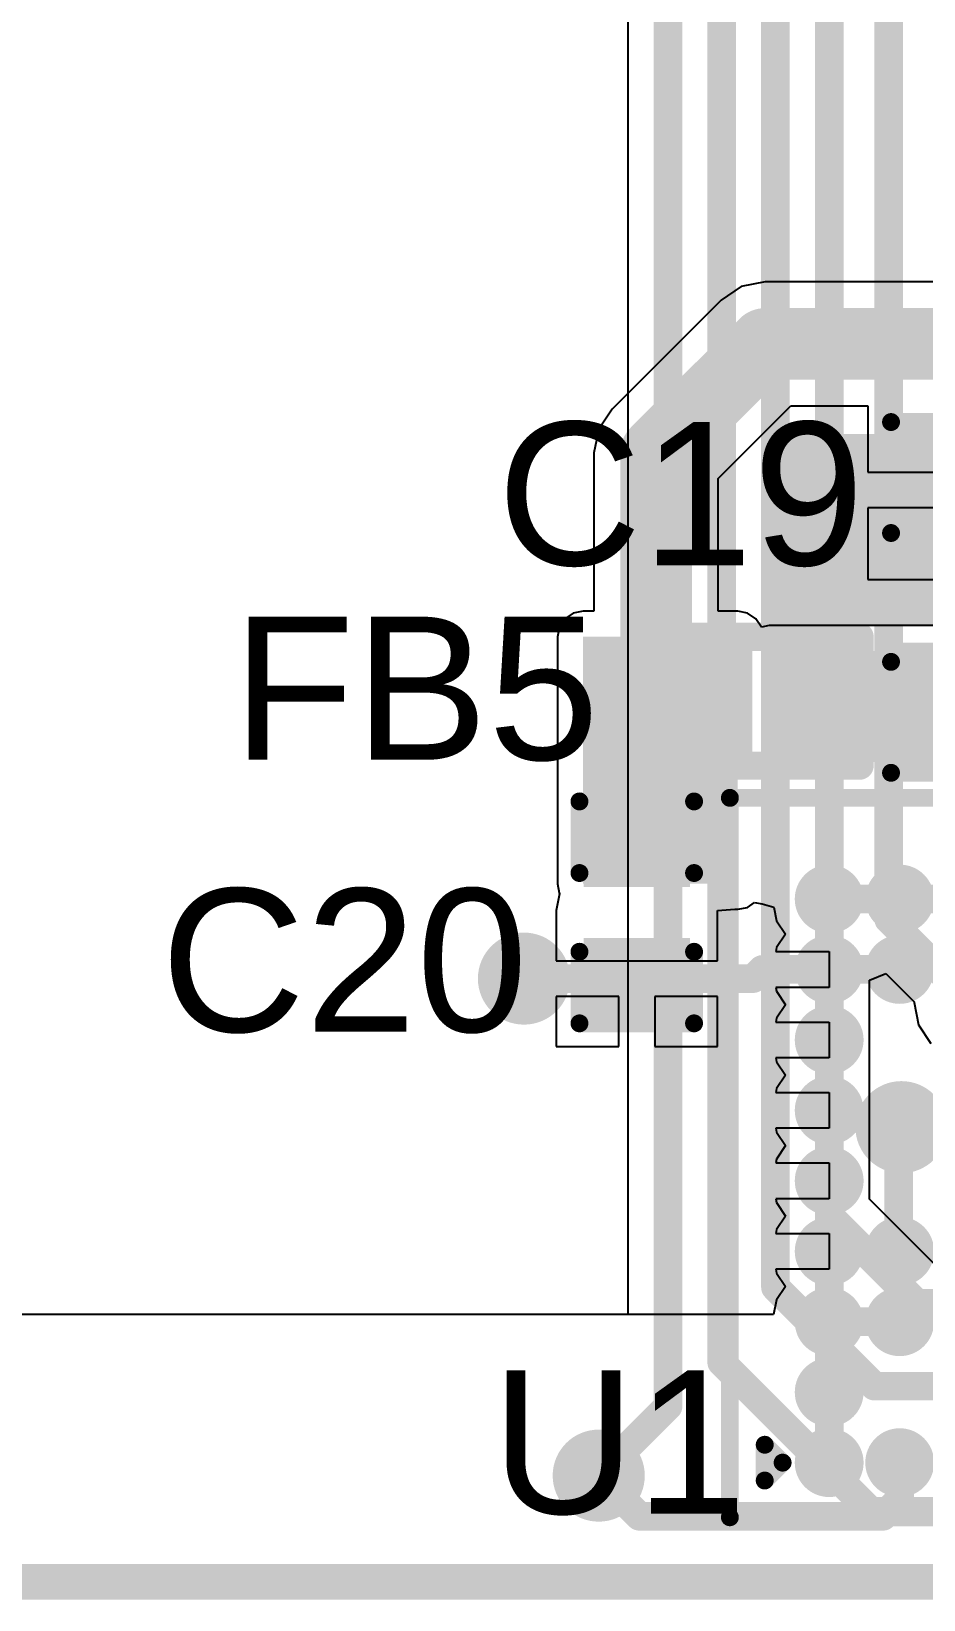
# Model space of a CAD drawing. Header units: millimetres. Extents: x -0.31 to 1.46, y -0.34 to 2.98.
# Drawn here: x 0.3046 to 0.5537, y -0.3396 to 0.0985 of the extents above; entities that cross this region are included whole.
import ezdxf

# ---------------------------------------------------------------- set-up
doc = ezdxf.new("R2010")
doc.units = ezdxf.units.MM
doc.header["$MEASUREMENT"] = 0
for name, color, linetype in [('BottomLayer', 5, 'Continuous'), ('BottomSolder', 6, 'Continuous'), ('Mechanical2', 216, 'Continuous'), ('TopLayer', 1, 'Continuous'), ('TopOverlay', 2, 'Continuous'), ('TopPaste', 8, 'Continuous'), ('TopSolder', 216, 'Continuous'), ('ViaHoleLayer', 16, 'Continuous')]:
    doc.layers.add(name, color=color, linetype=linetype)
doc.styles.add('Arial', font='', dxfattribs={"height": 0.2})
doc.styles.get('Arial').set_extended_font_data('Arial')

# ---------------------------------------------------------------- blocks, each defined once
blk = doc.blocks.new('_____2____40_16')
at = {"layer": 'TopLayer'}
h = blk.add_hatch(color=1, dxfattribs=at)
edge = h.paths.add_edge_path()
edge.add_arc((-0.10827, 0.07874), 0.00561, 0, 360)
h = blk.add_hatch(color=1, dxfattribs=at)
edge = h.paths.add_edge_path()
edge.add_arc((-0.08858, 0.07874), 0.00561, 0, 360)
h = blk.add_hatch(color=1, dxfattribs=at)
edge = h.paths.add_edge_path()
edge.add_arc((-0.0689, 0.07874), 0.00561, 0, 360)
h = blk.add_hatch(color=1, dxfattribs=at)
edge = h.paths.add_edge_path()
edge.add_arc((-0.04921, 0.07874), 0.00561, 0, 360)
h = blk.add_hatch(color=1, dxfattribs=at)
edge = h.paths.add_edge_path()
edge.add_arc((-0.02953, 0.07874), 0.00561, 0, 360)
h = blk.add_hatch(color=1, dxfattribs=at)
edge = h.paths.add_edge_path()
edge.add_arc((-0.00984, 0.07874), 0.00561, 0, 360)
h = blk.add_hatch(color=1, dxfattribs=at)
edge = h.paths.add_edge_path()
edge.add_arc((0.00984, 0.07874), 0.00561, 0, 360)
h = blk.add_hatch(color=1, dxfattribs=at)
edge = h.paths.add_edge_path()
edge.add_arc((0.02953, 0.07874), 0.00561, 0, 360)
h = blk.add_hatch(color=1, dxfattribs=at)
edge = h.paths.add_edge_path()
edge.add_arc((0.04921, 0.07874), 0.00561, 0, 360)
h = blk.add_hatch(color=1, dxfattribs=at)
edge = h.paths.add_edge_path()
edge.add_arc((0.0689, 0.07874), 0.00561, 0, 360)
h = blk.add_hatch(color=1, dxfattribs=at)
edge = h.paths.add_edge_path()
edge.add_arc((0.08858, 0.07874), 0.00561, 0, 360)
h = blk.add_hatch(color=1, dxfattribs=at)
edge = h.paths.add_edge_path()
edge.add_arc((0.10827, 0.07874), 0.00561, 0, 360)
h = blk.add_hatch(color=1, dxfattribs=at)
edge = h.paths.add_edge_path()
edge.add_arc((-0.10827, 0.05906), 0.00561, 0, 360)
h = blk.add_hatch(color=1, dxfattribs=at)
edge = h.paths.add_edge_path()
edge.add_arc((-0.08858, 0.05906), 0.00561, 0, 360)
h = blk.add_hatch(color=1, dxfattribs=at)
edge = h.paths.add_edge_path()
edge.add_arc((-0.10827, 0.03937), 0.00561, 0, 360)
h = blk.add_hatch(color=1, dxfattribs=at)
edge = h.paths.add_edge_path()
edge.add_arc((0.10827, 0.03937), 0.00561, 0, 360)
h = blk.add_hatch(color=1, dxfattribs=at)
edge = h.paths.add_edge_path()
edge.add_arc((-0.10827, 0.01969), 0.00561, 0, 360)
h = blk.add_hatch(color=1, dxfattribs=at)
edge = h.paths.add_edge_path()
edge.add_arc((0.10827, 0.01969), 0.00561, 0, 360)
h = blk.add_hatch(color=1, dxfattribs=at)
edge = h.paths.add_edge_path()
edge.add_arc((-0.10827, 0), 0.00561, 0, 360)
h = blk.add_hatch(color=1, dxfattribs=at)
edge = h.paths.add_edge_path()
edge.add_arc((0.10827, 0), 0.00561, 0, 360)
h = blk.add_hatch(color=1, dxfattribs=at)
edge = h.paths.add_edge_path()
edge.add_arc((-0.10827, -0.01969), 0.00561, 0, 360)
h = blk.add_hatch(color=1, dxfattribs=at)
edge = h.paths.add_edge_path()
edge.add_arc((-0.08858, -0.01969), 0.00561, 0, 360)
h = blk.add_hatch(color=1, dxfattribs=at)
edge = h.paths.add_edge_path()
edge.add_arc((0.10827, -0.01969), 0.00561, 0, 360)
h = blk.add_hatch(color=1, dxfattribs=at)
edge = h.paths.add_edge_path()
edge.add_arc((-0.10827, -0.03937), 0.00561, 0, 360)
h = blk.add_hatch(color=1, dxfattribs=at)
edge = h.paths.add_edge_path()
edge.add_arc((-0.08858, -0.03937), 0.00561, 0, 360)
h = blk.add_hatch(color=1, dxfattribs=at)
edge = h.paths.add_edge_path()
edge.add_arc((0.10827, -0.03937), 0.00561, 0, 360)
h = blk.add_hatch(color=1, dxfattribs=at)
edge = h.paths.add_edge_path()
edge.add_arc((-0.10827, -0.05906), 0.00561, 0, 360)
h = blk.add_hatch(color=1, dxfattribs=at)
edge = h.paths.add_edge_path()
edge.add_arc((0.10827, -0.05906), 0.00561, 0, 360)
h = blk.add_hatch(color=1, dxfattribs=at)
edge = h.paths.add_edge_path()
edge.add_arc((-0.10827, -0.07874), 0.00561, 0, 360)
h = blk.add_hatch(color=1, dxfattribs=at)
edge = h.paths.add_edge_path()
edge.add_arc((-0.08858, -0.07874), 0.00561, 0, 360)
h = blk.add_hatch(color=1, dxfattribs=at)
edge = h.paths.add_edge_path()
edge.add_arc((-0.0689, -0.07874), 0.00561, 0, 360)
h = blk.add_hatch(color=1, dxfattribs=at)
edge = h.paths.add_edge_path()
edge.add_arc((-0.04921, -0.07874), 0.00561, 0, 360)
h = blk.add_hatch(color=1, dxfattribs=at)
edge = h.paths.add_edge_path()
edge.add_arc((-0.02953, -0.07874), 0.00561, 0, 360)
h = blk.add_hatch(color=1, dxfattribs=at)
edge = h.paths.add_edge_path()
edge.add_arc((-0.00984, -0.07874), 0.00561, 0, 360)
h = blk.add_hatch(color=1, dxfattribs=at)
edge = h.paths.add_edge_path()
edge.add_arc((0.00984, -0.07874), 0.00561, 0, 360)
h = blk.add_hatch(color=1, dxfattribs=at)
edge = h.paths.add_edge_path()
edge.add_arc((0.02953, -0.07874), 0.00561, 0, 360)
h = blk.add_hatch(color=1, dxfattribs=at)
edge = h.paths.add_edge_path()
edge.add_arc((0.04921, -0.07874), 0.00561, 0, 360)
h = blk.add_hatch(color=1, dxfattribs=at)
edge = h.paths.add_edge_path()
edge.add_arc((0.0689, -0.07874), 0.00561, 0, 360)
h = blk.add_hatch(color=1, dxfattribs=at)
edge = h.paths.add_edge_path()
edge.add_arc((0.08858, -0.07874), 0.00561, 0, 360)
h = blk.add_hatch(color=1, dxfattribs=at)
edge = h.paths.add_edge_path()
edge.add_arc((0.10827, -0.07874), 0.00561, 0, 360)
at = {"layer": 'TopPaste'}
h = blk.add_hatch(color=8, dxfattribs=at)
edge = h.paths.add_edge_path()
edge.add_arc((-0.10827, 0.07874), 0.00561, 0, 360)
h = blk.add_hatch(color=8, dxfattribs=at)
edge = h.paths.add_edge_path()
edge.add_arc((-0.08858, 0.07874), 0.00561, 0, 360)
h = blk.add_hatch(color=8, dxfattribs=at)
edge = h.paths.add_edge_path()
edge.add_arc((-0.0689, 0.07874), 0.00561, 0, 360)
h = blk.add_hatch(color=8, dxfattribs=at)
edge = h.paths.add_edge_path()
edge.add_arc((-0.04921, 0.07874), 0.00561, 0, 360)
h = blk.add_hatch(color=8, dxfattribs=at)
edge = h.paths.add_edge_path()
edge.add_arc((-0.02953, 0.07874), 0.00561, 0, 360)
h = blk.add_hatch(color=8, dxfattribs=at)
edge = h.paths.add_edge_path()
edge.add_arc((-0.00984, 0.07874), 0.00561, 0, 360)
h = blk.add_hatch(color=8, dxfattribs=at)
edge = h.paths.add_edge_path()
edge.add_arc((0.00984, 0.07874), 0.00561, 0, 360)
h = blk.add_hatch(color=8, dxfattribs=at)
edge = h.paths.add_edge_path()
edge.add_arc((0.02953, 0.07874), 0.00561, 0, 360)
h = blk.add_hatch(color=8, dxfattribs=at)
edge = h.paths.add_edge_path()
edge.add_arc((0.04921, 0.07874), 0.00561, 0, 360)
h = blk.add_hatch(color=8, dxfattribs=at)
edge = h.paths.add_edge_path()
edge.add_arc((0.0689, 0.07874), 0.00561, 0, 360)
h = blk.add_hatch(color=8, dxfattribs=at)
edge = h.paths.add_edge_path()
edge.add_arc((0.08858, 0.07874), 0.00561, 0, 360)
h = blk.add_hatch(color=8, dxfattribs=at)
edge = h.paths.add_edge_path()
edge.add_arc((0.10827, 0.07874), 0.00561, 0, 360)
h = blk.add_hatch(color=8, dxfattribs=at)
edge = h.paths.add_edge_path()
edge.add_arc((-0.10827, 0.05906), 0.00561, 0, 360)
h = blk.add_hatch(color=8, dxfattribs=at)
edge = h.paths.add_edge_path()
edge.add_arc((-0.08858, 0.05906), 0.00561, 0, 360)
h = blk.add_hatch(color=8, dxfattribs=at)
edge = h.paths.add_edge_path()
edge.add_arc((-0.10827, 0.03937), 0.00561, 0, 360)
h = blk.add_hatch(color=8, dxfattribs=at)
edge = h.paths.add_edge_path()
edge.add_arc((0.10827, 0.03937), 0.00561, 0, 360)
h = blk.add_hatch(color=8, dxfattribs=at)
edge = h.paths.add_edge_path()
edge.add_arc((-0.10827, 0.01969), 0.00561, 0, 360)
h = blk.add_hatch(color=8, dxfattribs=at)
edge = h.paths.add_edge_path()
edge.add_arc((0.10827, 0.01969), 0.00561, 0, 360)
h = blk.add_hatch(color=8, dxfattribs=at)
edge = h.paths.add_edge_path()
edge.add_arc((-0.10827, 0), 0.00561, 0, 360)
h = blk.add_hatch(color=8, dxfattribs=at)
edge = h.paths.add_edge_path()
edge.add_arc((0.10827, 0), 0.00561, 0, 360)
h = blk.add_hatch(color=8, dxfattribs=at)
edge = h.paths.add_edge_path()
edge.add_arc((-0.10827, -0.01969), 0.00561, 0, 360)
h = blk.add_hatch(color=8, dxfattribs=at)
edge = h.paths.add_edge_path()
edge.add_arc((-0.08858, -0.01969), 0.00561, 0, 360)
h = blk.add_hatch(color=8, dxfattribs=at)
edge = h.paths.add_edge_path()
edge.add_arc((0.10827, -0.01969), 0.00561, 0, 360)
h = blk.add_hatch(color=8, dxfattribs=at)
edge = h.paths.add_edge_path()
edge.add_arc((-0.10827, -0.03937), 0.00561, 0, 360)
h = blk.add_hatch(color=8, dxfattribs=at)
edge = h.paths.add_edge_path()
edge.add_arc((-0.08858, -0.03937), 0.00561, 0, 360)
h = blk.add_hatch(color=8, dxfattribs=at)
edge = h.paths.add_edge_path()
edge.add_arc((0.10827, -0.03937), 0.00561, 0, 360)
h = blk.add_hatch(color=8, dxfattribs=at)
edge = h.paths.add_edge_path()
edge.add_arc((-0.10827, -0.05906), 0.00561, 0, 360)
h = blk.add_hatch(color=8, dxfattribs=at)
edge = h.paths.add_edge_path()
edge.add_arc((0.10827, -0.05906), 0.00561, 0, 360)
h = blk.add_hatch(color=8, dxfattribs=at)
edge = h.paths.add_edge_path()
edge.add_arc((-0.10827, -0.07874), 0.00561, 0, 360)
h = blk.add_hatch(color=8, dxfattribs=at)
edge = h.paths.add_edge_path()
edge.add_arc((-0.08858, -0.07874), 0.00561, 0, 360)
h = blk.add_hatch(color=8, dxfattribs=at)
edge = h.paths.add_edge_path()
edge.add_arc((-0.0689, -0.07874), 0.00561, 0, 360)
h = blk.add_hatch(color=8, dxfattribs=at)
edge = h.paths.add_edge_path()
edge.add_arc((-0.04921, -0.07874), 0.00561, 0, 360)
h = blk.add_hatch(color=8, dxfattribs=at)
edge = h.paths.add_edge_path()
edge.add_arc((-0.02953, -0.07874), 0.00561, 0, 360)
h = blk.add_hatch(color=8, dxfattribs=at)
edge = h.paths.add_edge_path()
edge.add_arc((-0.00984, -0.07874), 0.00561, 0, 360)
h = blk.add_hatch(color=8, dxfattribs=at)
edge = h.paths.add_edge_path()
edge.add_arc((0.00984, -0.07874), 0.00561, 0, 360)
h = blk.add_hatch(color=8, dxfattribs=at)
edge = h.paths.add_edge_path()
edge.add_arc((0.02953, -0.07874), 0.00561, 0, 360)
h = blk.add_hatch(color=8, dxfattribs=at)
edge = h.paths.add_edge_path()
edge.add_arc((0.04921, -0.07874), 0.00561, 0, 360)
h = blk.add_hatch(color=8, dxfattribs=at)
edge = h.paths.add_edge_path()
edge.add_arc((0.0689, -0.07874), 0.00561, 0, 360)
h = blk.add_hatch(color=8, dxfattribs=at)
edge = h.paths.add_edge_path()
edge.add_arc((0.08858, -0.07874), 0.00561, 0, 360)
h = blk.add_hatch(color=8, dxfattribs=at)
edge = h.paths.add_edge_path()
edge.add_arc((0.10827, -0.07874), 0.00561, 0, 360)
at = {"layer": 'TopSolder'}
h = blk.add_hatch(color=216, dxfattribs=at)
edge = h.paths.add_edge_path()
edge.add_arc((-0.10827, 0.07874), 0.00961, 0, 360)
h = blk.add_hatch(color=216, dxfattribs=at)
edge = h.paths.add_edge_path()
edge.add_arc((-0.08858, 0.07874), 0.00961, 0, 360)
h = blk.add_hatch(color=216, dxfattribs=at)
edge = h.paths.add_edge_path()
edge.add_arc((-0.0689, 0.07874), 0.00961, 0, 360)
h = blk.add_hatch(color=216, dxfattribs=at)
edge = h.paths.add_edge_path()
edge.add_arc((-0.04921, 0.07874), 0.00961, 0, 360)
h = blk.add_hatch(color=216, dxfattribs=at)
edge = h.paths.add_edge_path()
edge.add_arc((-0.02953, 0.07874), 0.00961, 0, 360)
h = blk.add_hatch(color=216, dxfattribs=at)
edge = h.paths.add_edge_path()
edge.add_arc((-0.00984, 0.07874), 0.00961, 0, 360)
h = blk.add_hatch(color=216, dxfattribs=at)
edge = h.paths.add_edge_path()
edge.add_arc((0.00984, 0.07874), 0.00961, 0, 360)
h = blk.add_hatch(color=216, dxfattribs=at)
edge = h.paths.add_edge_path()
edge.add_arc((0.02953, 0.07874), 0.00961, 0, 360)
h = blk.add_hatch(color=216, dxfattribs=at)
edge = h.paths.add_edge_path()
edge.add_arc((0.04921, 0.07874), 0.00961, 0, 360)
h = blk.add_hatch(color=216, dxfattribs=at)
edge = h.paths.add_edge_path()
edge.add_arc((0.0689, 0.07874), 0.00961, 0, 360)
h = blk.add_hatch(color=216, dxfattribs=at)
edge = h.paths.add_edge_path()
edge.add_arc((0.08858, 0.07874), 0.00961, 0, 360)
h = blk.add_hatch(color=216, dxfattribs=at)
edge = h.paths.add_edge_path()
edge.add_arc((0.10827, 0.07874), 0.00961, 0, 360)
h = blk.add_hatch(color=216, dxfattribs=at)
edge = h.paths.add_edge_path()
edge.add_arc((-0.10827, 0.05906), 0.00961, 0, 360)
h = blk.add_hatch(color=216, dxfattribs=at)
edge = h.paths.add_edge_path()
edge.add_arc((-0.08858, 0.05906), 0.00961, 0, 360)
h = blk.add_hatch(color=216, dxfattribs=at)
edge = h.paths.add_edge_path()
edge.add_arc((-0.10827, 0.03937), 0.00961, 0, 360)
h = blk.add_hatch(color=216, dxfattribs=at)
edge = h.paths.add_edge_path()
edge.add_arc((0.10827, 0.03937), 0.00961, 0, 360)
h = blk.add_hatch(color=216, dxfattribs=at)
edge = h.paths.add_edge_path()
edge.add_arc((-0.10827, 0.01969), 0.00961, 0, 360)
h = blk.add_hatch(color=216, dxfattribs=at)
edge = h.paths.add_edge_path()
edge.add_arc((0.10827, 0.01969), 0.00961, 0, 360)
h = blk.add_hatch(color=216, dxfattribs=at)
edge = h.paths.add_edge_path()
edge.add_arc((-0.10827, 0), 0.00961, 0, 360)
h = blk.add_hatch(color=216, dxfattribs=at)
edge = h.paths.add_edge_path()
edge.add_arc((0.10827, 0), 0.00961, 0, 360)
h = blk.add_hatch(color=216, dxfattribs=at)
edge = h.paths.add_edge_path()
edge.add_arc((-0.10827, -0.01969), 0.00961, 0, 360)
h = blk.add_hatch(color=216, dxfattribs=at)
edge = h.paths.add_edge_path()
edge.add_arc((-0.08858, -0.01969), 0.00961, 0, 360)
h = blk.add_hatch(color=216, dxfattribs=at)
edge = h.paths.add_edge_path()
edge.add_arc((0.10827, -0.01969), 0.00961, 0, 360)
h = blk.add_hatch(color=216, dxfattribs=at)
edge = h.paths.add_edge_path()
edge.add_arc((-0.10827, -0.03937), 0.00961, 0, 360)
h = blk.add_hatch(color=216, dxfattribs=at)
edge = h.paths.add_edge_path()
edge.add_arc((-0.08858, -0.03937), 0.00961, 0, 360)
h = blk.add_hatch(color=216, dxfattribs=at)
edge = h.paths.add_edge_path()
edge.add_arc((0.10827, -0.03937), 0.00961, 0, 360)
h = blk.add_hatch(color=216, dxfattribs=at)
edge = h.paths.add_edge_path()
edge.add_arc((-0.10827, -0.05906), 0.00961, 0, 360)
h = blk.add_hatch(color=216, dxfattribs=at)
edge = h.paths.add_edge_path()
edge.add_arc((0.10827, -0.05906), 0.00961, 0, 360)
h = blk.add_hatch(color=216, dxfattribs=at)
edge = h.paths.add_edge_path()
edge.add_arc((-0.10827, -0.07874), 0.00961, 0, 360)
h = blk.add_hatch(color=216, dxfattribs=at)
edge = h.paths.add_edge_path()
edge.add_arc((-0.08858, -0.07874), 0.00961, 0, 360)
h = blk.add_hatch(color=216, dxfattribs=at)
edge = h.paths.add_edge_path()
edge.add_arc((-0.0689, -0.07874), 0.00961, 0, 360)
h = blk.add_hatch(color=216, dxfattribs=at)
edge = h.paths.add_edge_path()
edge.add_arc((-0.04921, -0.07874), 0.00961, 0, 360)
h = blk.add_hatch(color=216, dxfattribs=at)
edge = h.paths.add_edge_path()
edge.add_arc((-0.02953, -0.07874), 0.00961, 0, 360)
h = blk.add_hatch(color=216, dxfattribs=at)
edge = h.paths.add_edge_path()
edge.add_arc((-0.00984, -0.07874), 0.00961, 0, 360)
h = blk.add_hatch(color=216, dxfattribs=at)
edge = h.paths.add_edge_path()
edge.add_arc((0.00984, -0.07874), 0.00961, 0, 360)
h = blk.add_hatch(color=216, dxfattribs=at)
edge = h.paths.add_edge_path()
edge.add_arc((0.02953, -0.07874), 0.00961, 0, 360)
h = blk.add_hatch(color=216, dxfattribs=at)
edge = h.paths.add_edge_path()
edge.add_arc((0.04921, -0.07874), 0.00961, 0, 360)
h = blk.add_hatch(color=216, dxfattribs=at)
edge = h.paths.add_edge_path()
edge.add_arc((0.0689, -0.07874), 0.00961, 0, 360)
h = blk.add_hatch(color=216, dxfattribs=at)
edge = h.paths.add_edge_path()
edge.add_arc((0.08858, -0.07874), 0.00961, 0, 360)
h = blk.add_hatch(color=216, dxfattribs=at)
edge = h.paths.add_edge_path()
edge.add_arc((0.10827, -0.07874), 0.00961, 0, 360)
at = {"layer": 'TopOverlay', "const_width": 0.005}
for points in [[(-0.136, -0.094), (-0.136, 0.107)], [(-0.136, 0.107), (0.124, 0.107)], [(0.124, -0.094), (0.124, 0.107)], [(-0.12627, -0.07374), (-0.12127, -0.07874)], [(-0.12627, -0.08374), (-0.12627, -0.07374)], [(-0.12627, -0.08374), (-0.12127, -0.07874)], [(-0.136, -0.094), (0.124, -0.094)]]:
    blk.add_lwpolyline(points, dxfattribs=at)
at = {"layer": 'TopOverlay', "const_width": 0.0025}
for points in [[(-0.13725, 0.107, 1), (-0.13475, 0.107, 1)], [(-0.13725, 0.107, 1), (-0.13475, 0.107, 1)], [(0.12275, 0.107, 1), (0.12525, 0.107, 1)], [(0.12275, 0.107, 1), (0.12525, 0.107, 1)], [(-0.12752, -0.07374, 1), (-0.12502, -0.07374, 1)], [(-0.12752, -0.07374, 1), (-0.12502, -0.07374, 1)], [(-0.12252, -0.07874, 1), (-0.12002, -0.07874, 1)], [(-0.12252, -0.07874, 1), (-0.12002, -0.07874, 1)], [(-0.12752, -0.08374, 1), (-0.12502, -0.08374, 1)], [(-0.12752, -0.08374, 1), (-0.12502, -0.08374, 1)], [(-0.13725, -0.094, 1), (-0.13475, -0.094, 1)], [(-0.13725, -0.094, 1), (-0.13475, -0.094, 1)], [(0.12275, -0.094, 1), (0.12525, -0.094, 1)], [(0.12275, -0.094, 1), (0.12525, -0.094, 1)]]:
    blk.add_lwpolyline(points, format="xyb", close=True, dxfattribs=at)
blk = doc.blocks.new('IND_0402_27')
at = {"layer": 'TopLayer'}
for points in [[(-0.02165, 0.01181), (-0.00591, 0.01181), (-0.00591, -0.01181), (-0.02165, -0.01181)], [(0.00591, 0.01181), (0.02165, 0.01181), (0.02165, -0.01181), (0.00591, -0.01181)]]:
    blk.add_hatch(color=1, dxfattribs=at).paths.add_polyline_path(points)
at = {"layer": 'TopPaste'}
for points in [[(-0.02165, 0.01181), (-0.00591, 0.01181), (-0.00591, -0.01181), (-0.02165, -0.01181)], [(0.00591, 0.01181), (0.02165, 0.01181), (0.02165, -0.01181), (0.00591, -0.01181)]]:
    blk.add_hatch(color=8, dxfattribs=at).paths.add_polyline_path(points)
at = {"layer": 'TopSolder'}
for points in [[(-0.02565, 0.01581), (-0.00191, 0.01581), (-0.00191, -0.01581), (-0.02565, -0.01581)], [(0.00191, 0.01581), (0.02565, 0.01581), (0.02565, -0.01581), (0.00191, -0.01581)]]:
    blk.add_hatch(color=216, dxfattribs=at).paths.add_polyline_path(points)
at = {"layer": 'TopOverlay', "const_width": 0.00787}
for points in [[(-0.028, 0.018), (-0.028, -0.018)], [(-0.012, 0.018), (-0.028, 0.018)], [(0.028, 0.018), (-0.012, 0.018)], [(0.028, 0.018), (0.028, -0.018)], [(-0.012, -0.018), (-0.028, -0.018)], [(0.028, -0.018), (-0.012, -0.018)]]:
    blk.add_lwpolyline(points, dxfattribs=at)
at = {"layer": 'TopOverlay', "const_width": 0.00394}
for points in [[(-0.02997, 0.018, 1), (-0.02603, 0.018, 1)], [(-0.02997, 0.018, 1), (-0.02603, 0.018, 1)], [(-0.01397, 0.018, 1), (-0.01003, 0.018, 1)], [(-0.01397, 0.018, 1), (-0.01003, 0.018, 1)], [(0.02603, 0.018, 1), (0.02997, 0.018, 1)], [(0.02603, 0.018, 1), (0.02997, 0.018, 1)], [(-0.02997, -0.018, 1), (-0.02603, -0.018, 1)], [(-0.02997, -0.018, 1), (-0.02603, -0.018, 1)], [(-0.01397, -0.018, 1), (-0.01003, -0.018, 1)], [(-0.01397, -0.018, 1), (-0.01003, -0.018, 1)], [(0.02603, -0.018, 1), (0.02997, -0.018, 1)], [(0.02603, -0.018, 1), (0.02997, -0.018, 1)]]:
    blk.add_lwpolyline(points, format="xyb", close=True, dxfattribs=at)
blk = doc.blocks.new('C___0402_44')
at = {"layer": 'TopLayer'}
for points in [[(-0.0275, -0.0125), (-0.0275, 0.0125), (-0.0095, 0.0125), (-0.0095, -0.0125)], [(0.0095, -0.0125), (0.0095, 0.0125), (0.0275, 0.0125), (0.0275, -0.0125)]]:
    blk.add_hatch(color=1, dxfattribs=at).paths.add_polyline_path(points)
at = {"layer": 'TopPaste'}
for points in [[(-0.0275, -0.0125), (-0.0275, 0.0125), (-0.0095, 0.0125), (-0.0095, -0.0125)], [(0.0095, -0.0125), (0.0095, 0.0125), (0.0275, 0.0125), (0.0275, -0.0125)]]:
    blk.add_hatch(color=8, dxfattribs=at).paths.add_polyline_path(points)
at = {"layer": 'TopSolder'}
for points in [[(-0.02986, -0.01486), (-0.02986, 0.01486), (-0.00714, 0.01486), (-0.00714, -0.01486)], [(0.00714, -0.01486), (0.00714, 0.01486), (0.02986, 0.01486), (0.02986, -0.01486)]]:
    blk.add_hatch(color=216, dxfattribs=at).paths.add_polyline_path(points)
at = {"layer": 'TopOverlay', "const_width": 0.005}
for points in [[(-0.031, 0.016), (-0.031, -0.016)], [(-0.031, 0.016), (-0.011, 0.016)], [(0.011, 0.016), (0.031, 0.016)], [(0.031, 0.016), (0.031, -0.016)], [(-0.031, -0.016), (-0.011, -0.016)], [(0.011, -0.016), (0.031, -0.016)]]:
    blk.add_lwpolyline(points, dxfattribs=at)
at = {"layer": 'TopOverlay', "const_width": 0.0025}
for points in [[(-0.03225, 0.016, 1), (-0.02975, 0.016, 1)], [(-0.03225, 0.016, 1), (-0.02975, 0.016, 1)], [(-0.01225, 0.016, 1), (-0.00975, 0.016, 1)], [(0.00975, 0.016, 1), (0.01225, 0.016, 1)], [(0.02975, 0.016, 1), (0.03225, 0.016, 1)], [(0.02975, 0.016, 1), (0.03225, 0.016, 1)], [(-0.03225, -0.016, 1), (-0.02975, -0.016, 1)], [(-0.03225, -0.016, 1), (-0.02975, -0.016, 1)], [(-0.01225, -0.016, 1), (-0.00975, -0.016, 1)], [(0.00975, -0.016, 1), (0.01225, -0.016, 1)], [(0.02975, -0.016, 1), (0.03225, -0.016, 1)], [(0.02975, -0.016, 1), (0.03225, -0.016, 1)]]:
    blk.add_lwpolyline(points, format="xyb", close=True, dxfattribs=at)
blk = doc.blocks.new('C___0603_45')
at = {"layer": 'TopLayer'}
for points in [[(-0.015, 0.0175), (-0.015, -0.0175), (-0.045, -0.0175), (-0.045, 0.0175)], [(0.045, 0.0175), (0.045, -0.0175), (0.015, -0.0175), (0.015, 0.0175)]]:
    blk.add_hatch(color=1, dxfattribs=at).paths.add_polyline_path(points)
at = {"layer": 'TopPaste'}
for points in [[(-0.015, 0.0175), (-0.015, -0.0175), (-0.045, -0.0175), (-0.045, 0.0175)], [(0.045, 0.0175), (0.045, -0.0175), (0.015, -0.0175), (0.015, 0.0175)]]:
    blk.add_hatch(color=8, dxfattribs=at).paths.add_polyline_path(points)
at = {"layer": 'TopSolder'}
for points in [[(-0.01264, 0.01986), (-0.01264, -0.01986), (-0.04736, -0.01986), (-0.04736, 0.01986)], [(0.04736, 0.01986), (0.04736, -0.01986), (0.01264, -0.01986), (0.01264, 0.01986)]]:
    blk.add_hatch(color=216, dxfattribs=at).paths.add_polyline_path(points)
at = {"layer": 'TopOverlay', "const_width": 0.005}
for points in [[(-0.018, 0.021), (-0.049, 0.021)], [(-0.049, -0.021), (-0.049, 0.021)], [(0.049, 0.021), (0.018, 0.021)], [(0.049, -0.021), (0.049, 0.021)], [(-0.018, -0.021), (-0.049, -0.021)], [(0.049, -0.021), (0.018, -0.021)]]:
    blk.add_lwpolyline(points, dxfattribs=at)
at = {"layer": 'TopOverlay', "const_width": 0.0025}
for points in [[(-0.05025, 0.021, 1), (-0.04775, 0.021, 1)], [(-0.05025, 0.021, 1), (-0.04775, 0.021, 1)], [(-0.01925, 0.021, 1), (-0.01675, 0.021, 1)], [(0.01675, 0.021, 1), (0.01925, 0.021, 1)], [(0.04775, 0.021, 1), (0.05025, 0.021, 1)], [(0.04775, 0.021, 1), (0.05025, 0.021, 1)], [(-0.05025, -0.021, 1), (-0.04775, -0.021, 1)], [(-0.05025, -0.021, 1), (-0.04775, -0.021, 1)], [(-0.01925, -0.021, 1), (-0.01675, -0.021, 1)], [(0.01675, -0.021, 1), (0.01925, -0.021, 1)], [(0.04775, -0.021, 1), (0.05025, -0.021, 1)], [(0.04775, -0.021, 1), (0.05025, -0.021, 1)]]:
    blk.add_lwpolyline(points, format="xyb", close=True, dxfattribs=at)

msp = doc.modelspace()

# ---------------------------------------------------------------- hatches: boundary and pattern name
at = {"layer": 'BottomLayer'}
h = msp.add_hatch(color=5, dxfattribs=at)
edge = h.paths.add_edge_path()
edge.add_arc((0.44212, -0.16613), 0.00886, 0, 360)
h = msp.add_hatch(color=5, dxfattribs=at)
edge = h.paths.add_edge_path()
edge.add_arc((0.54753, -0.20763), 0.00886, 0, 360)
h = msp.add_hatch(color=5, dxfattribs=at)
edge = h.paths.add_edge_path()
edge.add_arc((0.463, -0.305), 0.00886, 0, 360)
at = {"layer": 'BottomSolder'}
h = msp.add_hatch(color=6, dxfattribs=at)
edge = h.paths.add_edge_path()
edge.add_arc((0.44212, -0.16613), 0.01286, 0, 360)
h = msp.add_hatch(color=6, dxfattribs=at)
edge = h.paths.add_edge_path()
edge.add_arc((0.54753, -0.20763), 0.01286, 0, 360)
h = msp.add_hatch(color=6, dxfattribs=at)
edge = h.paths.add_edge_path()
edge.add_arc((0.463, -0.305), 0.01286, 0, 360)
at = {"layer": 'TopLayer'}
for points in [[(0.51062, -0.05363), (0.694, -0.05363), (0.694, -0.014), (0.51062, -0.014)], [(0.51062, -0.06763), (0.694, -0.06763), (0.694, -0.03663), (0.51062, -0.03663)], [(0.45862, -0.13963), (0.50184, -0.13963), (0.50184, -0.07063), (0.45862, -0.07063)], [(0.51062, -0.10563), (0.70762, -0.10563), (0.70762, -0.07463), (0.51062, -0.07463)]]:
    msp.add_hatch(color=1, dxfattribs=at).paths.add_polyline_path(points)
h = msp.add_hatch(color=1, dxfattribs=at)
edge = h.paths.add_edge_path()
edge.add_arc((0.44212, -0.16613), 0.00886, 0, 360)
h = msp.add_hatch(color=1, dxfattribs=at)
edge = h.paths.add_edge_path()
edge.add_arc((0.54753, -0.20763), 0.00886, 0, 360)
h = msp.add_hatch(color=1, dxfattribs=at)
edge = h.paths.add_edge_path()
edge.add_arc((0.463, -0.305), 0.00886, 0, 360)
at = {"layer": 'TopSolder'}
h = msp.add_hatch(color=216, dxfattribs=at)
edge = h.paths.add_edge_path()
edge.add_arc((0.44212, -0.16613), 0.01286, 0, 360)
h = msp.add_hatch(color=216, dxfattribs=at)
edge = h.paths.add_edge_path()
edge.add_arc((0.54753, -0.20763), 0.01286, 0, 360)
h = msp.add_hatch(color=216, dxfattribs=at)
edge = h.paths.add_edge_path()
edge.add_arc((0.463, -0.305), 0.01286, 0, 360)
at = {"layer": 'ViaHoleLayer'}
h = msp.add_hatch(color=16, dxfattribs=at)
edge = h.paths.add_edge_path()
edge.add_arc((0.44212, -0.16613), 0.00591, 0, 360)
h = msp.add_hatch(color=16, dxfattribs=at)
edge = h.paths.add_edge_path()
edge.add_arc((0.54753, -0.20763), 0.00591, 0, 360)
h = msp.add_hatch(color=16, dxfattribs=at)
edge = h.paths.add_edge_path()
edge.add_arc((0.463, -0.305), 0.00591, 0, 360)

# ---------------------------------------------------------------- linework, layer by layer
at = {"layer": 'BottomLayer'}
for p, q in [((0.47113, 1.86935), (0.47113, -0.26)), ((0.53857, -0.16659), (0.54318, -0.16467)), ((0.54318, -0.16467), (0.55109, -0.17258)), ((0.53857, -0.22771), (0.53857, -0.16659)), ((0.55109, -0.17258), (0.55104, -0.17284)), ((0.55104, -0.17284), (0.55227, -0.17902)), ((0.55227, -0.17902), (0.55577, -0.18427)), ((0.55651, -0.24566), (0.53857, -0.22771)), ((0.47113, -0.26), (-0.112, -0.26))]:
    msp.add_line(p, q, dxfattribs=at)
at = {"layer": 'BottomLayer', "const_width": 0.008}
for points in [[(0.48235, -0.28565), (0.48235, 1.86935)], [(0.49735, -0.27336), (0.49735, 1.84335)], [(0.51235, -0.25236), (0.51235, 1.82256)], [(0.52735, -0.23236), (0.52735, 1.80735)], [(0.544, -0.14963), (0.544, 1.719)], [(0.544, -0.14963), (0.56701, -0.17264)], [(0.54653, -0.20763), (0.59162, -0.20763)], [(0.52735, -0.23236), (0.55186, -0.25687)], [(0.51235, -0.25236), (0.53999, -0.28)], [(0.55186, -0.25687), (0.60637, -0.25687)], [(0.49735, -0.27336), (0.53895, -0.31496)], [(0.53999, -0.28), (0.573, -0.28)], [(0.463, -0.305), (0.48235, -0.28565)], [(0.53895, -0.31496), (0.56686, -0.31496)]]:
    msp.add_lwpolyline(points, dxfattribs=at)
at = {"layer": 'BottomLayer', "const_width": 0.004}
for points in [[(0.542, -0.14963, 1), (0.546, -0.14963, 1)], [(0.542, -0.14963, 1), (0.546, -0.14963, 1)], [(0.54453, -0.20763, 1), (0.54853, -0.20763, 1)], [(0.52535, -0.23236, 1), (0.52935, -0.23236, 1)], [(0.52535, -0.23236, 1), (0.52935, -0.23236, 1)], [(0.51035, -0.25236, 1), (0.51435, -0.25236, 1)], [(0.51035, -0.25236, 1), (0.51435, -0.25236, 1)], [(0.54986, -0.25687, 1), (0.55386, -0.25687, 1)], [(0.54986, -0.25687, 1), (0.55386, -0.25687, 1)], [(0.49535, -0.27336, 1), (0.49935, -0.27336, 1)], [(0.49535, -0.27336, 1), (0.49935, -0.27336, 1)], [(0.53799, -0.28, 1), (0.54199, -0.28, 1)], [(0.53799, -0.28, 1), (0.54199, -0.28, 1)], [(0.48035, -0.28565, 1), (0.48435, -0.28565, 1)], [(0.48035, -0.28565, 1), (0.48435, -0.28565, 1)], [(0.461, -0.305, 1), (0.465, -0.305, 1)], [(0.53695, -0.31496, 1), (0.54095, -0.31496, 1)], [(0.53695, -0.31496, 1), (0.54095, -0.31496, 1)]]:
    msp.add_lwpolyline(points, format="xyb", close=True, dxfattribs=at)
at = {"layer": 'Mechanical2', "const_width": 0.01}
msp.add_lwpolyline([(-0.19685, -0.33465), (1.45669, -0.33465)], dxfattribs=at)
at = {"layer": 'TopLayer'}
for p, q in [((0.50281, 0.02721), (0.49719, 0.02345)), ((0.50944, 0.02853), (0.50281, 0.02721)), ((0.69381, 0.02853), (0.50944, 0.02853)), ((0.50944, 0.02853), (0.50944, 0.02853)), ((0.49719, 0.02345), (0.46674, -0.00699)), ((0.46674, -0.00699), (0.46299, -0.01261)), ((0.49633, -0.02643), (0.51662, -0.00613)), ((0.51662, -0.00613), (0.53812, -0.00613)), ((0.53812, -0.00613), (0.53812, -0.02463)), ((0.46299, -0.01261), (0.46167, -0.01925)), ((0.46167, -0.01925), (0.46167, -0.06349)), ((0.53812, -0.02463), (0.56562, -0.02463)), ((0.49633, -0.06349), (0.49633, -0.02643)), ((0.56062, -0.03463), (0.53812, -0.03463)), ((0.53812, -0.03463), (0.53812, -0.05463)), ((0.53812, -0.05463), (0.56062, -0.05463)), ((0.45357, -0.06558), (0.45202, -0.0679)), ((0.45589, -0.06403), (0.45357, -0.06558)), ((0.45862, -0.06349), (0.45589, -0.06403)), ((0.46167, -0.06349), (0.45862, -0.06349)), ((0.50184, -0.06349), (0.49633, -0.06349)), ((0.50457, -0.06403), (0.50184, -0.06349)), ((0.50688, -0.06558), (0.50457, -0.06403)), ((0.50843, -0.0679), (0.50688, -0.06558)), ((0.45202, -0.0679), (0.45148, -0.07063)), ((0.50844, -0.06792), (0.50843, -0.0679)), ((0.51062, -0.06749), (0.50844, -0.06792)), ((0.58812, -0.06749), (0.51062, -0.06749)), ((0.45148, -0.07063), (0.45148, -0.13963)), ((0.45148, -0.13963), (0.45198, -0.14213)), ((0.452, -0.14248), (0.45112, -0.14713)), ((0.45198, -0.14213), (0.452, -0.14248)), ((0.45112, -0.14713), (0.45112, -0.14876)), ((0.45112, -0.14876), (0.45112, -0.16113)), ((0.49612, -0.14713), (0.50097, -0.14677)), ((0.49612, -0.16113), (0.49612, -0.14713)), ((0.50097, -0.14677), (0.50184, -0.14677)), ((0.50184, -0.14677), (0.50457, -0.14622)), ((0.50457, -0.14622), (0.50654, -0.14491)), ((0.50654, -0.14491), (0.50866, -0.14521)), ((0.50866, -0.14521), (0.51189, -0.14618)), ((0.51189, -0.14618), (0.51265, -0.14998)), ((0.51265, -0.14998), (0.51515, -0.15373)), ((0.51265, -0.15748), (0.51243, -0.15857)), ((0.51515, -0.15373), (0.51265, -0.15748)), ((0.45112, -0.16113), (0.47362, -0.16113)), ((0.47362, -0.16113), (0.49612, -0.16113)), ((0.51243, -0.15857), (0.52735, -0.15857)), ((0.52735, -0.15857), (0.52735, -0.16857)), ((0.52735, -0.16857), (0.51243, -0.16857)), ((0.51243, -0.16857), (0.51265, -0.16966)), ((0.51265, -0.16966), (0.51515, -0.17342)), ((0.46862, -0.17113), (0.45112, -0.17113)), ((0.45112, -0.17113), (0.45112, -0.18513)), ((0.46862, -0.18513), (0.46862, -0.17113)), ((0.49612, -0.17113), (0.47862, -0.17113)), ((0.47862, -0.17113), (0.47862, -0.18513)), ((0.49612, -0.18513), (0.49612, -0.17113)), ((0.51515, -0.17342), (0.51265, -0.17717)), ((0.51265, -0.17717), (0.51243, -0.17826)), ((0.51243, -0.17826), (0.52735, -0.17826)), ((0.52735, -0.17826), (0.52735, -0.18826)), ((0.45112, -0.18513), (0.46862, -0.18513)), ((0.47862, -0.18513), (0.49612, -0.18513)), ((0.52735, -0.18826), (0.51243, -0.18826)), ((0.51243, -0.18826), (0.51265, -0.18935)), ((0.51265, -0.18935), (0.51515, -0.1931)), ((0.51265, -0.19685), (0.51243, -0.19794)), ((0.51515, -0.1931), (0.51265, -0.19685)), ((0.51243, -0.19794), (0.52735, -0.19794)), ((0.52735, -0.19794), (0.52735, -0.20794)), ((0.52735, -0.20794), (0.51243, -0.20794)), ((0.51243, -0.20794), (0.51265, -0.20903)), ((0.51265, -0.20903), (0.51515, -0.21279)), ((0.51515, -0.21279), (0.51265, -0.21654)), ((0.51265, -0.21654), (0.51243, -0.21763)), ((0.51243, -0.21763), (0.52735, -0.21763)), ((0.52735, -0.21763), (0.52735, -0.22763)), ((0.52735, -0.22763), (0.51243, -0.22763)), ((0.51243, -0.22763), (0.51265, -0.22872)), ((0.51265, -0.22872), (0.51515, -0.23247)), ((0.51265, -0.23622), (0.51243, -0.23731)), ((0.51515, -0.23247), (0.51265, -0.23622)), ((0.51243, -0.23731), (0.52735, -0.23731)), ((0.52735, -0.23731), (0.52735, -0.24731)), ((0.52735, -0.24731), (0.51243, -0.24731)), ((0.51243, -0.24731), (0.51265, -0.2484)), ((0.51265, -0.2484), (0.51515, -0.25216)), ((0.51515, -0.25216), (0.51265, -0.25591)), ((0.51265, -0.25591), (0.51183, -0.26)), ((0.51183, -0.26), (-0.112, -0.26))]:
    msp.add_line(p, q, dxfattribs=at)
for points, const_width in [([(0.479, -0.01925), (0.50944, 0.0112)], 0.02), ([(0.50944, 0.0112), (0.69381, 0.0112)], 0.02), ([(0.479, -0.07357), (0.479, -0.01925)], 0.02), ([(0.479, -0.07357), (0.48825, -0.08282)], 0.012), ([(0.48825, -0.08282), (0.49218, -0.08282)], 0.012), ([(0.49218, -0.08282), (0.49406, -0.08469)], 0.012), ([(0.49406, -0.08863), (0.49406, -0.08469)], 0.012), ([(0.52735, -0.16357), (0.52735, -0.14389)], 0.008), ([(0.52735, -0.14389), (0.54703, -0.14389)], 0.008), ([(0.54703, -0.14389), (0.56672, -0.14389)], 0.008), ([(0.50612, -0.16613), (0.50867, -0.16357)], 0.008), ([(0.50867, -0.16357), (0.52735, -0.16357)], 0.008), ([(0.52735, -0.16357), (0.54703, -0.16357)], 0.008), ([(0.52735, -0.18326), (0.52735, -0.16357)], 0.008), ([(0.44212, -0.16613), (0.47362, -0.16613)], 0.008), ([(0.47362, -0.16613), (0.50612, -0.16613)], 0.008), ([(0.52735, -0.20294), (0.52735, -0.18326)], 0.008), ([(0.52735, -0.22263), (0.52735, -0.20294)], 0.008), ([(0.54653, -0.20763), (0.54678, -0.20788)], 0.008), ([(0.54678, -0.24206), (0.54678, -0.20788)], 0.008), ([(0.52735, -0.24231), (0.52735, -0.22263)], 0.008), ([(0.52735, -0.262), (0.52735, -0.24231)], 0.008), ([(0.54678, -0.24206), (0.54703, -0.24231)], 0.008), ([(0.54703, -0.262), (0.54703, -0.24231)], 0.008), ([(0.52735, -0.262), (0.54703, -0.262)], 0.008), ([(0.52735, -0.28168), (0.52735, -0.262)], 0.008), ([(0.52735, -0.30137), (0.52735, -0.28168)], 0.008), ([(0.54703, -0.31168), (0.54703, -0.30137)], 0.008), ([(0.463, -0.305), (0.47437, -0.31637)], 0.008), ([(0.54235, -0.31637), (0.54703, -0.31168)], 0.008), ([(0.47437, -0.31637), (0.54235, -0.31637)], 0.008)]:
    msp.add_lwpolyline(points, dxfattribs=dict(at, const_width=const_width))
for points, const_width in [([(0.50444, 0.0112, 1), (0.51444, 0.0112, 1)], 0.01), ([(0.50444, 0.0112, 1), (0.51444, 0.0112, 1)], 0.01), ([(0.474, -0.01925, 1), (0.484, -0.01925, 1)], 0.01), ([(0.474, -0.01925, 1), (0.484, -0.01925, 1)], 0.01), ([(0.474, -0.07357, 1), (0.484, -0.07357, 1)], 0.01), ([(0.476, -0.07357, 1), (0.482, -0.07357, 1)], 0.006), ([(0.48525, -0.08282, 1), (0.49125, -0.08282, 1)], 0.006), ([(0.48525, -0.08282, 1), (0.49125, -0.08282, 1)], 0.006), ([(0.48918, -0.08282, 1), (0.49518, -0.08282, 1)], 0.006), ([(0.48918, -0.08282, 1), (0.49518, -0.08282, 1)], 0.006), ([(0.49106, -0.08469, 1), (0.49706, -0.08469, 1)], 0.006), ([(0.49106, -0.08469, 1), (0.49706, -0.08469, 1)], 0.006), ([(0.49106, -0.08863, 1), (0.49706, -0.08863, 1)], 0.006), ([(0.52535, -0.14389, 1), (0.52935, -0.14389, 1)], 0.004), ([(0.52535, -0.14389, 1), (0.52935, -0.14389, 1)], 0.004), ([(0.54503, -0.14389, 1), (0.54903, -0.14389, 1)], 0.004), ([(0.54503, -0.14389, 1), (0.54903, -0.14389, 1)], 0.004), ([(0.50667, -0.16357, 1), (0.51067, -0.16357, 1)], 0.004), ([(0.50667, -0.16357, 1), (0.51067, -0.16357, 1)], 0.004), ([(0.52535, -0.16357, 1), (0.52935, -0.16357, 1)], 0.004), ([(0.52535, -0.16357, 1), (0.52935, -0.16357, 1)], 0.004), ([(0.52535, -0.16357, 1), (0.52935, -0.16357, 1)], 0.004), ([(0.52535, -0.16357, 1), (0.52935, -0.16357, 1)], 0.004), ([(0.54503, -0.16357, 1), (0.54903, -0.16357, 1)], 0.004), ([(0.44012, -0.16613, 1), (0.44412, -0.16613, 1)], 0.004), ([(0.47162, -0.16613, 1), (0.47562, -0.16613, 1)], 0.004), ([(0.47162, -0.16613, 1), (0.47562, -0.16613, 1)], 0.004), ([(0.50412, -0.16613, 1), (0.50812, -0.16613, 1)], 0.004), ([(0.50412, -0.16613, 1), (0.50812, -0.16613, 1)], 0.004), ([(0.52535, -0.18326, 1), (0.52935, -0.18326, 1)], 0.004), ([(0.52535, -0.18326, 1), (0.52935, -0.18326, 1)], 0.004), ([(0.52535, -0.20294, 1), (0.52935, -0.20294, 1)], 0.004), ([(0.52535, -0.20294, 1), (0.52935, -0.20294, 1)], 0.004), ([(0.54453, -0.20763, 1), (0.54853, -0.20763, 1)], 0.004), ([(0.54478, -0.20788, 1), (0.54878, -0.20788, 1)], 0.004), ([(0.54478, -0.20788, 1), (0.54878, -0.20788, 1)], 0.004), ([(0.52535, -0.22263, 1), (0.52935, -0.22263, 1)], 0.004), ([(0.52535, -0.22263, 1), (0.52935, -0.22263, 1)], 0.004), ([(0.52535, -0.24231, 1), (0.52935, -0.24231, 1)], 0.004), ([(0.52535, -0.24231, 1), (0.52935, -0.24231, 1)], 0.004), ([(0.54478, -0.24206, 1), (0.54878, -0.24206, 1)], 0.004), ([(0.54478, -0.24206, 1), (0.54878, -0.24206, 1)], 0.004), ([(0.54503, -0.24231, 1), (0.54903, -0.24231, 1)], 0.004), ([(0.54503, -0.24231, 1), (0.54903, -0.24231, 1)], 0.004), ([(0.52535, -0.262, 1), (0.52935, -0.262, 1)], 0.004), ([(0.52535, -0.262, 1), (0.52935, -0.262, 1)], 0.004), ([(0.52535, -0.262, 1), (0.52935, -0.262, 1)], 0.004), ([(0.54503, -0.262, 1), (0.54903, -0.262, 1)], 0.004), ([(0.54503, -0.262, 1), (0.54903, -0.262, 1)], 0.004), ([(0.52535, -0.28168, 1), (0.52935, -0.28168, 1)], 0.004), ([(0.52535, -0.28168, 1), (0.52935, -0.28168, 1)], 0.004), ([(0.52535, -0.30137, 1), (0.52935, -0.30137, 1)], 0.004), ([(0.54503, -0.30137, 1), (0.54903, -0.30137, 1)], 0.004), ([(0.461, -0.305, 1), (0.465, -0.305, 1)], 0.004), ([(0.54503, -0.31168, 1), (0.54903, -0.31168, 1)], 0.004), ([(0.54503, -0.31168, 1), (0.54903, -0.31168, 1)], 0.004), ([(0.47237, -0.31637, 1), (0.47637, -0.31637, 1)], 0.004), ([(0.47237, -0.31637, 1), (0.47637, -0.31637, 1)], 0.004), ([(0.54035, -0.31637, 1), (0.54435, -0.31637, 1)], 0.004), ([(0.54035, -0.31637, 1), (0.54435, -0.31637, 1)], 0.004)]:
    msp.add_lwpolyline(points, format="xyb", close=True, dxfattribs=dict(at, const_width=const_width))

# ---------------------------------------------------------------- block references
for name, p, rotation in [('C___0603_45', (0.56562, -0.05963), 270), ('IND_0402_27', (0.50784, -0.08863), 180), ('C___0402_44', (0.47362, -0.14763), 90)]:
    msp.add_blockref(name, p, dxfattribs=dict(rotation=rotation))
msp.add_blockref('_____2____40_16', (0.63562, -0.22263))

# ---------------------------------------------------------------- texts
at = {"layer": 'TopOverlay', "style": 'Arial'}
for s, p in [('C19', (0.43463, -0.05062)), ('FB5', (0.36068, -0.10499)), ('C20', (0.34068, -0.18099)), ('U1', (0.43296, -0.31562))]:
    msp.add_text(s, height=0.04, dxfattribs=at).set_placement(p)

doc.saveas('drawing.dxf')
